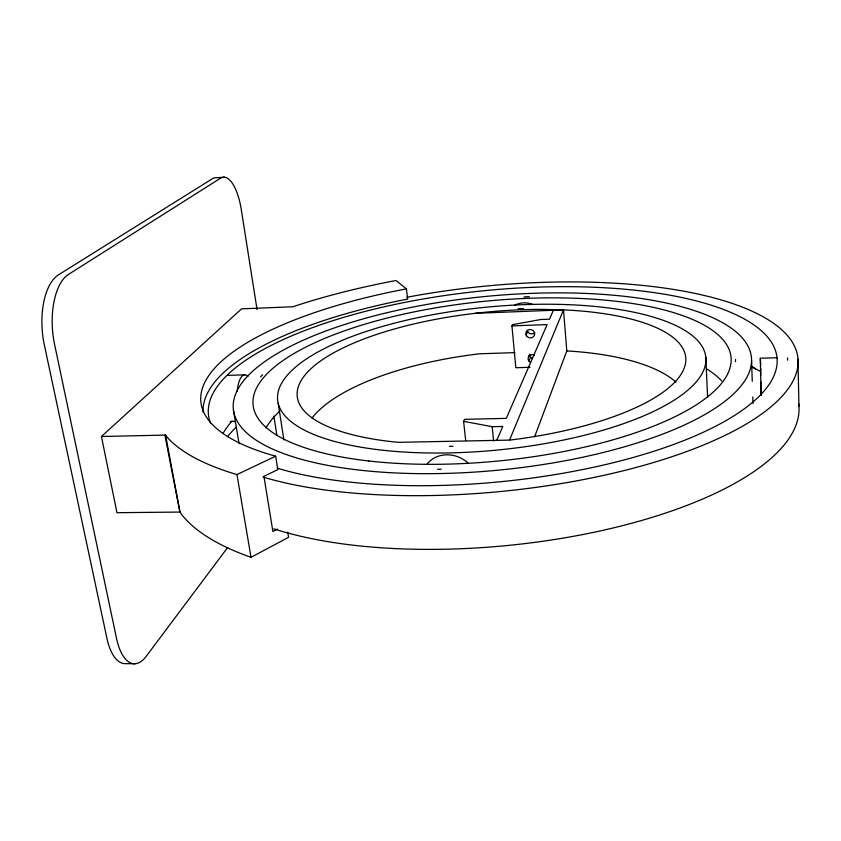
<?xml version="1.0" encoding="UTF-8"?>
<svg xmlns="http://www.w3.org/2000/svg" width="841" height="841" viewBox="0 0 841 841"><rect width="100%" height="100%" fill="white"/><g stroke="black" fill="none" stroke-linecap="round" stroke-linejoin="round"><path stroke-width="1.26" d="M529.746 354.387L529.946 356.531L532.332 358.634M777.105 357.74L760.317 358.255L761.126 395.175M534.645 436.689L566.802 350.918L563.502 309.866L542.077 309.383A195.259 64.883 -5.7 0 0 311.033 368.663A195.259 64.883 -5.7 0 0 398.424 442.345L509.53 440.106A195.259 64.883 -5.7 0 0 683.859 368.978A195.259 64.883 -5.7 0 0 563.502 309.866L475.396 313.304M509.53 440.106L563.502 309.866M496.716 440.369L502.781 426.44L492.174 426.681L463.601 421.33L464.61 419.333L506.303 418.366L547.134 324.594L511.927 325.898L515.838 367.738L530.04 367.296M553.378 310.266L549.488 319.191L540.752 319.517L512.558 324.647L511.927 325.898M528.894 361.083L530.492 357.436M530.629 362.555A4.426 4.121 23 0 1 528.516 356.91L529.725 354.208M526.098 334.96L527.696 331.543L527.444 330.481M227.711 547.449L146.197 656.348A50.891 21.908 -87.2 0 1 116.552 638.508L54.528 344.169A54.276 25.766 86.6 0 1 68.457 274.429L220.479 178.229A42.744 15.653 85.5 0 1 241.325 209.829L257.073 309.709M287.748 532.132L288.568 537.315L251.017 557.299A331.964 125.099 -5.7 0 1 182.129 515.186L179.953 512.064L116.952 512.695L101.446 436.5L241.577 308.857L293.046 306.744L298.755 304.831A338.492 111.159 -5.7 0 1 396.027 280.516L406.445 288.862L407.664 299.091A290.986 97.293 -5.7 0 0 203.049 412.269M534.781 332.826C532.637 334.487 528.873 334.245 527.696 331.543M277.435 529.115L272.894 531.491L263.916 476.342L277.814 469.604L275.68 456.19A291.901 95.275 -5.7 0 1 406.445 288.862M101.446 436.5L165.572 435.091L167.716 437.846A338.492 111.159 -5.7 0 0 236.962 474.576L275.68 456.19M224.515 177.251L216.526 177.735A42.691 15.863 85.4 0 0 212.426 178.723L58.386 274.902A54.192 26.092 86.6 0 0 44.258 344.547L106.954 638.424A50.828 22.192 -87.1 0 0 125.677 663.623L135.044 663.749M514.892 352.631L479.549 353.798A192.967 69.898 -5.7 0 0 312.064 417.988M227.638 375.37L244.668 374.834M230.192 421.572L235.438 421.446M751.959 367.118L760.106 371.207M760.317 358.255L760.663 365.246M164.857 435.102L179.953 512.064L165.572 435.091M236.962 474.576L251.017 557.299M233.493 410.524L239.054 443.575M273.851 416.064L276.91 435.522M278.171 403.228L283.911 439.99M463.601 421.33L465.683 440.547M492.174 426.681L493.614 440.968M787.502 357.972L787.628 360.179M760.685 369.735L760.611 368.768L760.674 375.517M705.809 357.204A215.159 71.622 -5.7 0 1 390.592 451.018A215.159 71.622 -5.7 0 1 378.744 327.527A215.159 71.622 -5.7 0 1 705.809 357.204L707.586 396.889M761.252 395.081L760.832 381.793M751.57 360.579A260.342 87.065 -5.7 0 1 361.651 470.35A260.342 87.065 -5.7 0 1 363.922 318.686A260.342 87.065 -5.7 0 1 751.57 360.579L752.253 381.372M752.769 396.963L752.989 403.449M797.951 359.149L798.95 406.245M227.554 436.637A286.339 107.27 -5.7 0 1 236.458 426.871M566.802 350.918A192.967 69.898 -5.7 0 1 676.006 382.161M528.516 356.91A4.426 4.121 23 0 1 534.35 355.196M210.439 422.991A285.74 95.832 -5.7 0 1 550.834 286.792A285.74 95.832 -5.7 0 1 737.862 413.288A285.74 95.832 -5.7 0 1 277.215 468.153M798.708 403.785A302.55 110.854 -5.7 0 1 612.374 528.148A302.55 110.854 -5.7 0 1 273.809 528.821M406.75 297.293A306.219 102.959 -5.7 0 1 770.293 321.073A306.219 102.959 -5.7 0 1 658.356 461.047A306.219 102.959 -5.7 0 1 263.002 477.047M223.159 433.189A282.324 103.191 -5.7 0 1 232.179 420.836M751.181 365.782A282.324 103.191 -5.7 0 1 756.29 369.546M260.636 376.978A23.264 8.137 88.4 0 1 262.592 374.865M237.204 391.38A23.191 8.421 88.4 0 1 247.937 376.369M735.455 361.683A24.904 0.652 88.4 0 1 735.56 359.485M449.441 446.403A27.564 24.631 25.9 0 1 452.984 446.329M437.53 469.289A28.594 25.335 26 0 1 441.189 469.225M427.154 463.938A27.942 24.894 25.9 0 1 468.269 463.244M265.956 427.922A237.341 86.329 -5.7 0 1 279.769 411.123M706.619 368.852A237.341 86.329 -5.7 0 1 721.757 380.941M524.027 296.999A20.825 19.616 25.3 0 1 529.409 296.778M514.555 305.315A21.099 19.837 25.4 0 1 533.036 304.568M517.961 308.847A21.361 20.037 25.4 0 1 523.48 308.626M526.624 335.948A4.457 4.173 24.3 0 0 534.235 335.685A4.457 4.173 24.3 0 0 529.872 329.483A4.457 4.173 24.3 0 0 526.624 335.948M368.757 460.984A240.179 80.147 -5.7 0 0 731.144 361.21A240.179 80.147 -5.7 0 0 376.305 320.905A240.179 80.147 -5.7 0 0 368.757 460.984"/></g></svg>
